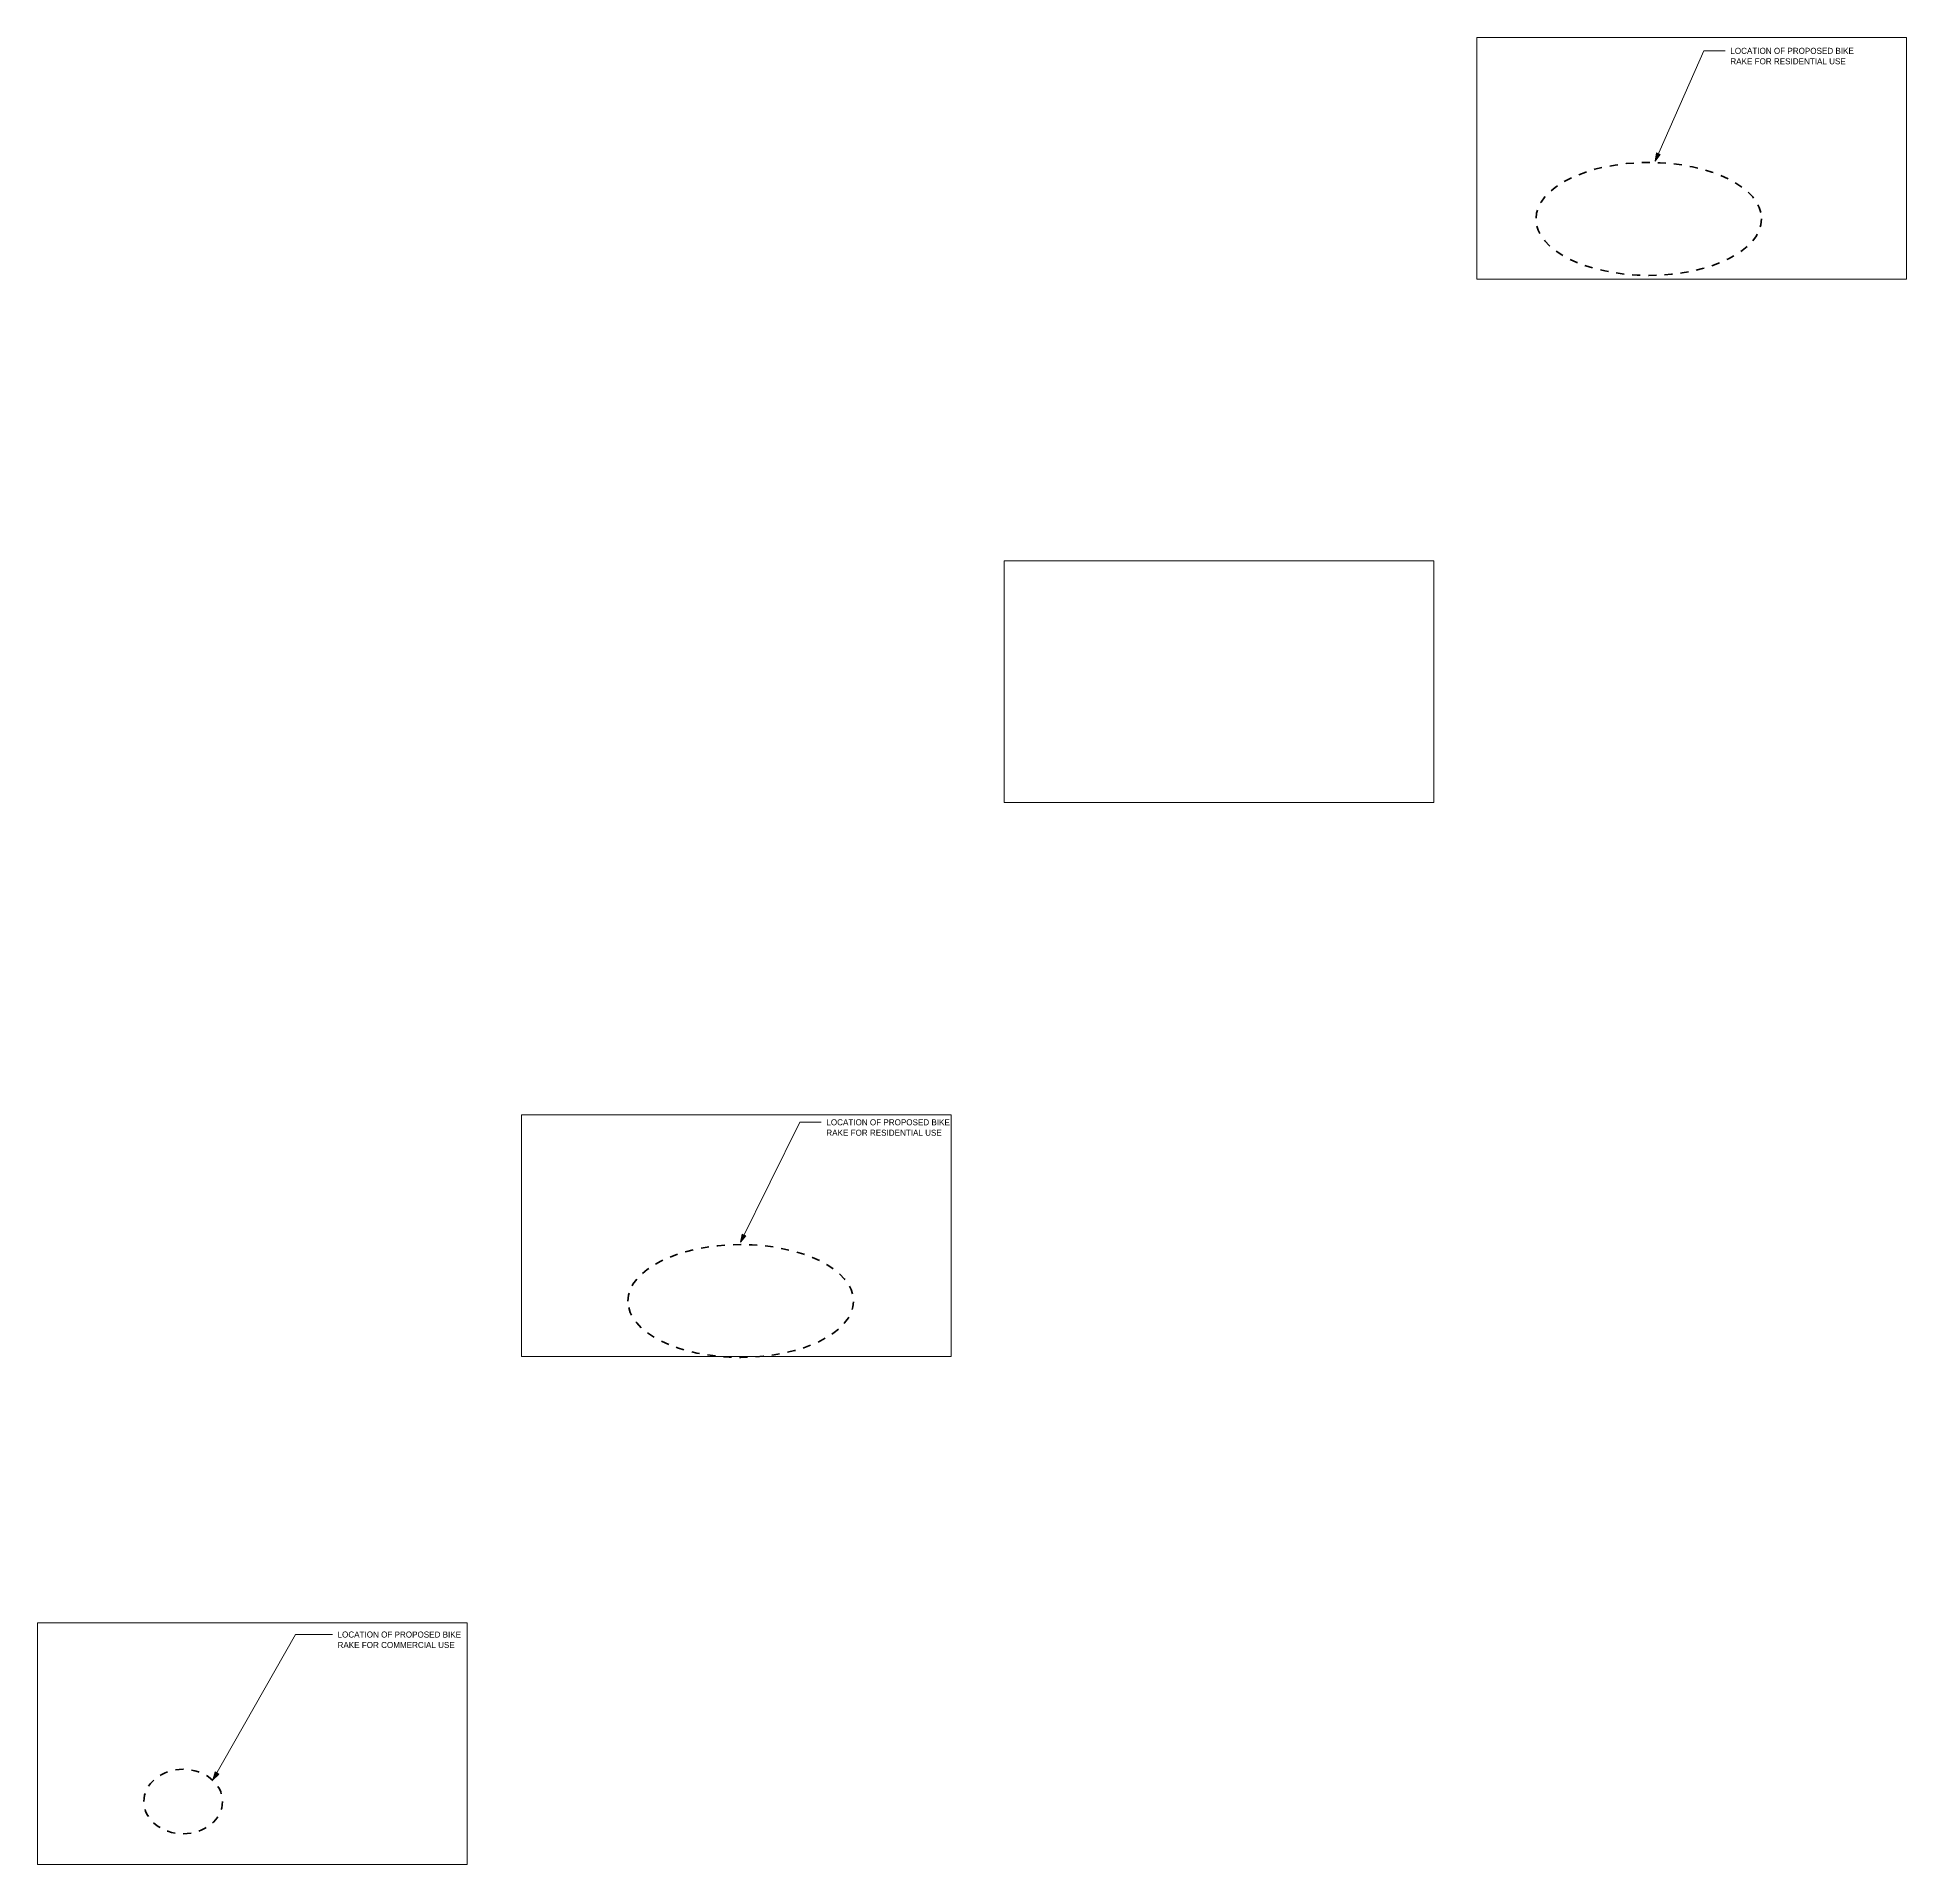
# Model space of a CAD drawing. Header units: inches. Extents: x 152.5 to 181.5, y 73.4 to 101.8.
import ezdxf

# ---------------------------------------------------------------- set-up
doc = ezdxf.new("R2010")
doc.units = ezdxf.units.IN
doc.header["$MEASUREMENT"] = 0
doc.linetypes.add('Dash', pattern=[0.25, 0.125, -0.125])
doc.linetypes.add('Dash_2_', pattern=[0.25, 0.125, -0.125])
for name, color, linetype, lineweight in [('A-DETL-1', 90, 'Dash_2_', 70), ('G-ANNO-REFR', 1, 'Dash', 9), ('G-ANNO-TEXT-1', 147, 'Continuous', 9)]:
    doc.layers.add(name, color=color, linetype=linetype, lineweight=lineweight)
doc.styles.add('Century Gothic', font='ufonts.com_century-gothic.ttf', dxfattribs={"height": 0.09375})
picture_1 = doc.add_image_def('image1.jpg', size_in_pixel=(1678, 944))
picture_2 = doc.add_image_def('image2.jpg', size_in_pixel=(1678, 944))
picture_3 = doc.add_image_def('image3.jpg', size_in_pixel=(1678, 944))
picture_4 = doc.add_image_def('image4.jpg', size_in_pixel=(1678, 944))

msp = doc.modelspace()

# ---------------------------------------------------------------- hatches: boundary and pattern name
at = {"layer": 'G-ANNO-TEXT-1'}
for points in [[(177.588, 99.868), (177.67, 99.969), (177.609, 99.996)], [(163.4, 83.093), (163.486, 83.19), (163.426, 83.22)], [(155.217, 74.75), (155.308, 74.842), (155.249, 74.875)]]:
    msp.add_hatch(color=256, dxfattribs=at).paths.add_polyline_path(points, flags=0)

# ---------------------------------------------------------------- linework, layer by layer
at = {"layer": 'A-DETL-1'}
for centre, major_axis, ratio in [((177.491, 98.97), (1.75, 0), 0.500431), ((163.404, 82.181), (-1.75, 0), 0.500431), ((154.755, 74.415), (0.61, 0), 0.820255)]:
    msp.add_ellipse(centre, major_axis=major_axis, ratio=ratio, dxfattribs=at)
at = {"layer": 'G-ANNO-TEXT-1'}
for p, q in [((177.588, 99.868), (178.348, 101.578)), ((178.348, 101.578), (178.677, 101.578)), ((177.609, 99.996), (177.588, 99.868)), ((177.588, 99.868), (177.67, 99.969)), ((177.67, 99.969), (177.609, 99.996)), ((163.4, 83.093), (164.324, 84.954)), ((164.324, 84.954), (164.653, 84.954)), ((163.426, 83.22), (163.4, 83.093)), ((163.4, 83.093), (163.486, 83.19)), ((163.486, 83.19), (163.426, 83.22)), ((155.217, 74.75), (156.498, 77.006)), ((156.498, 77.006), (157.07, 77.006)), ((155.249, 74.875), (155.217, 74.75)), ((155.217, 74.75), (155.308, 74.842)), ((155.308, 74.842), (155.249, 74.875))]:
    msp.add_line(p, q, dxfattribs=at)

# ---------------------------------------------------------------- texts
at = {"layer": 'G-ANNO-TEXT-1', "char_height": 0.09375, "attachment_point": 1, "style": 'Century Gothic'}
for s, insert, width in [('LOCATION OF PROPOSED BIKE ', (178.757, 101.625), 2.39244), ('RAKE FOR RESIDENTIAL USE', (178.757, 101.463), 2.05472), ('LOCATION OF PROPOSED BIKE ', (164.733, 85.001), 2.39244), ('RAKE FOR RESIDENTIAL USE', (164.733, 84.839), 2.05472), ('LOCATION OF PROPOSED BIKE ', (157.15, 77.053), 2.39244), ('RAKE FOR COMMERCIAL USE', (157.15, 76.891), 2.24409)]:
    msp.add_mtext(s, dxfattribs=dict(at, insert=insert, width=width))

# ---------------------------------------------------------------- pictures from other files: only their frames are drawn
at = {"layer": 'G-ANNO-REFR'}
image = msp.add_image(picture_4, insert=(174.825, 98.037), size_in_units=(6.666, 3.75), dxfattribs=at)
image.dxf.flags = 7
image = msp.add_image(picture_3, insert=(167.493, 89.916), size_in_units=(6.666, 3.75), dxfattribs=at)
image.dxf.flags = 7
image = msp.add_image(picture_2, insert=(160.004, 81.318), size_in_units=(6.666, 3.75), dxfattribs=at)
image.dxf.flags = 7
image = msp.add_image(picture_1, insert=(152.493, 73.436), size_in_units=(6.666, 3.75), dxfattribs=at)
image.dxf.flags = 7

doc.saveas('drawing.dxf')
